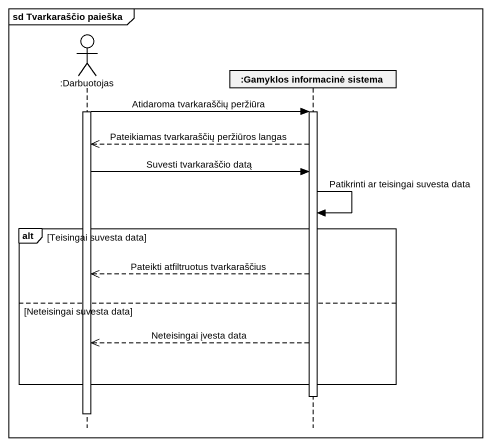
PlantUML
@startuml
mainframe sd Tvarkaraščio paieška
hide footbox
actor ":Darbuotojas" as Darbuotojas
participant ":Gamyklos informacinė sistema" as Gamyklos_informacinė_sistema

activate Darbuotojas
Darbuotojas -> Gamyklos_informacinė_sistema : Atidaroma tvarkaraščių peržiūra
activate Gamyklos_informacinė_sistema
Gamyklos_informacinė_sistema -->> Darbuotojas : Pateikiamas tvarkaraščių peržiūros langas
Darbuotojas -> Gamyklos_informacinė_sistema : Suvesti tvarkaraščio datą
Gamyklos_informacinė_sistema -> Gamyklos_informacinė_sistema : Patikrinti ar teisingai suvesta data
alt Teisingai suvesta data
  Gamyklos_informacinė_sistema -->> Darbuotojas : Pateikti atfiltruotus tvarkaraščius
else Neteisingai suvesta data
  Gamyklos_informacinė_sistema -->> Darbuotojas : Neteisingai įvesta data
end
deactivate Gamyklos_informacinė_sistema
deactivate Darbuotojas
@enduml
